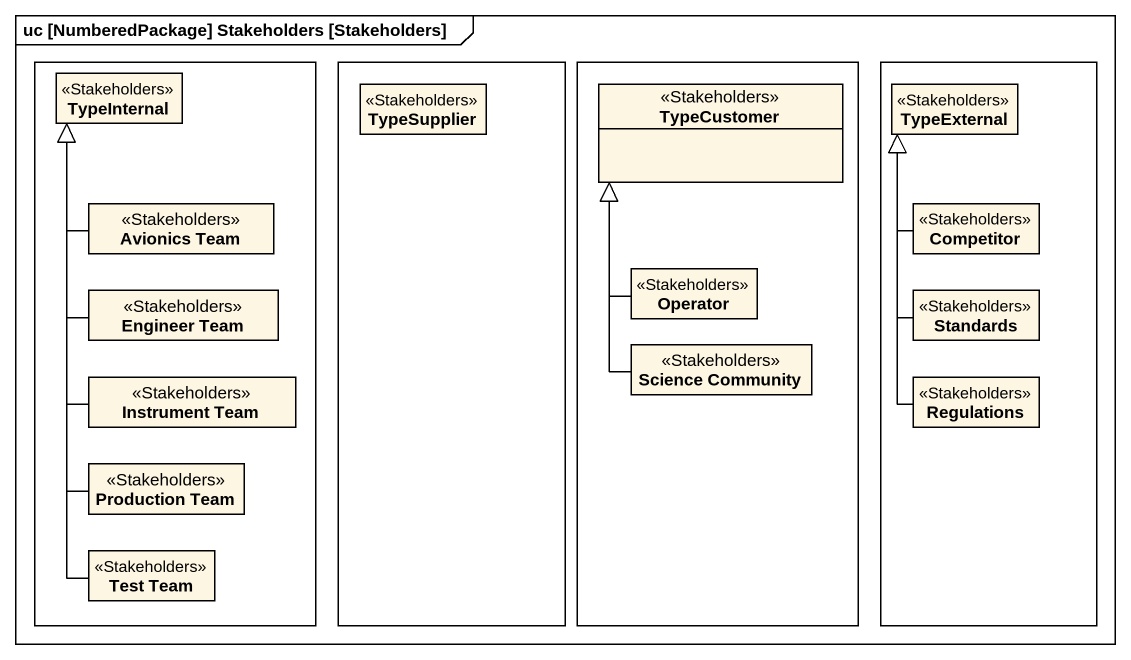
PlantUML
@startuml
mainframe uc [NumberedPackage] Stakeholders [Stakeholders]
hide circle
hide empty members
rectangle " " as rectangle1 {
  class TypeInternal <<Stakeholders>>
  class "Avionics Team" as Avionics_Team <<Stakeholders>>
  class "Engineer Team" as Engineer_Team <<Stakeholders>>
  class "Instrument Team" as Instrument_Team <<Stakeholders>>
  class "Production Team" as Production_Team <<Stakeholders>>
  class "Test Team" as Test_Team <<Stakeholders>>
}
rectangle " " as rectangle2 {
  class TypeSupplier <<Stakeholders>>
}
rectangle " " as rectangle3 {
  class TypeCustomer <<Stakeholders>>
  class Operator <<Stakeholders>>
  class "Science Community" as Science_Community <<Stakeholders>>
}
rectangle " " as rectangle4 {
  class TypeExternal <<Stakeholders>>
  class Competitor <<Stakeholders>>
  class Standards <<Stakeholders>>
  class Regulations <<Stakeholders>>
}
Avionics_Team -up-|> TypeInternal
Competitor -up-|> TypeExternal
Engineer_Team -up-|> TypeInternal
Operator -up-|> TypeCustomer
Standards -up-|> TypeExternal
Instrument_Team -up-|> TypeInternal
Science_Community -up-|> TypeCustomer
Regulations -up-|> TypeExternal
Production_Team -up-|> TypeInternal
Test_Team -up-|> TypeInternal
@enduml
